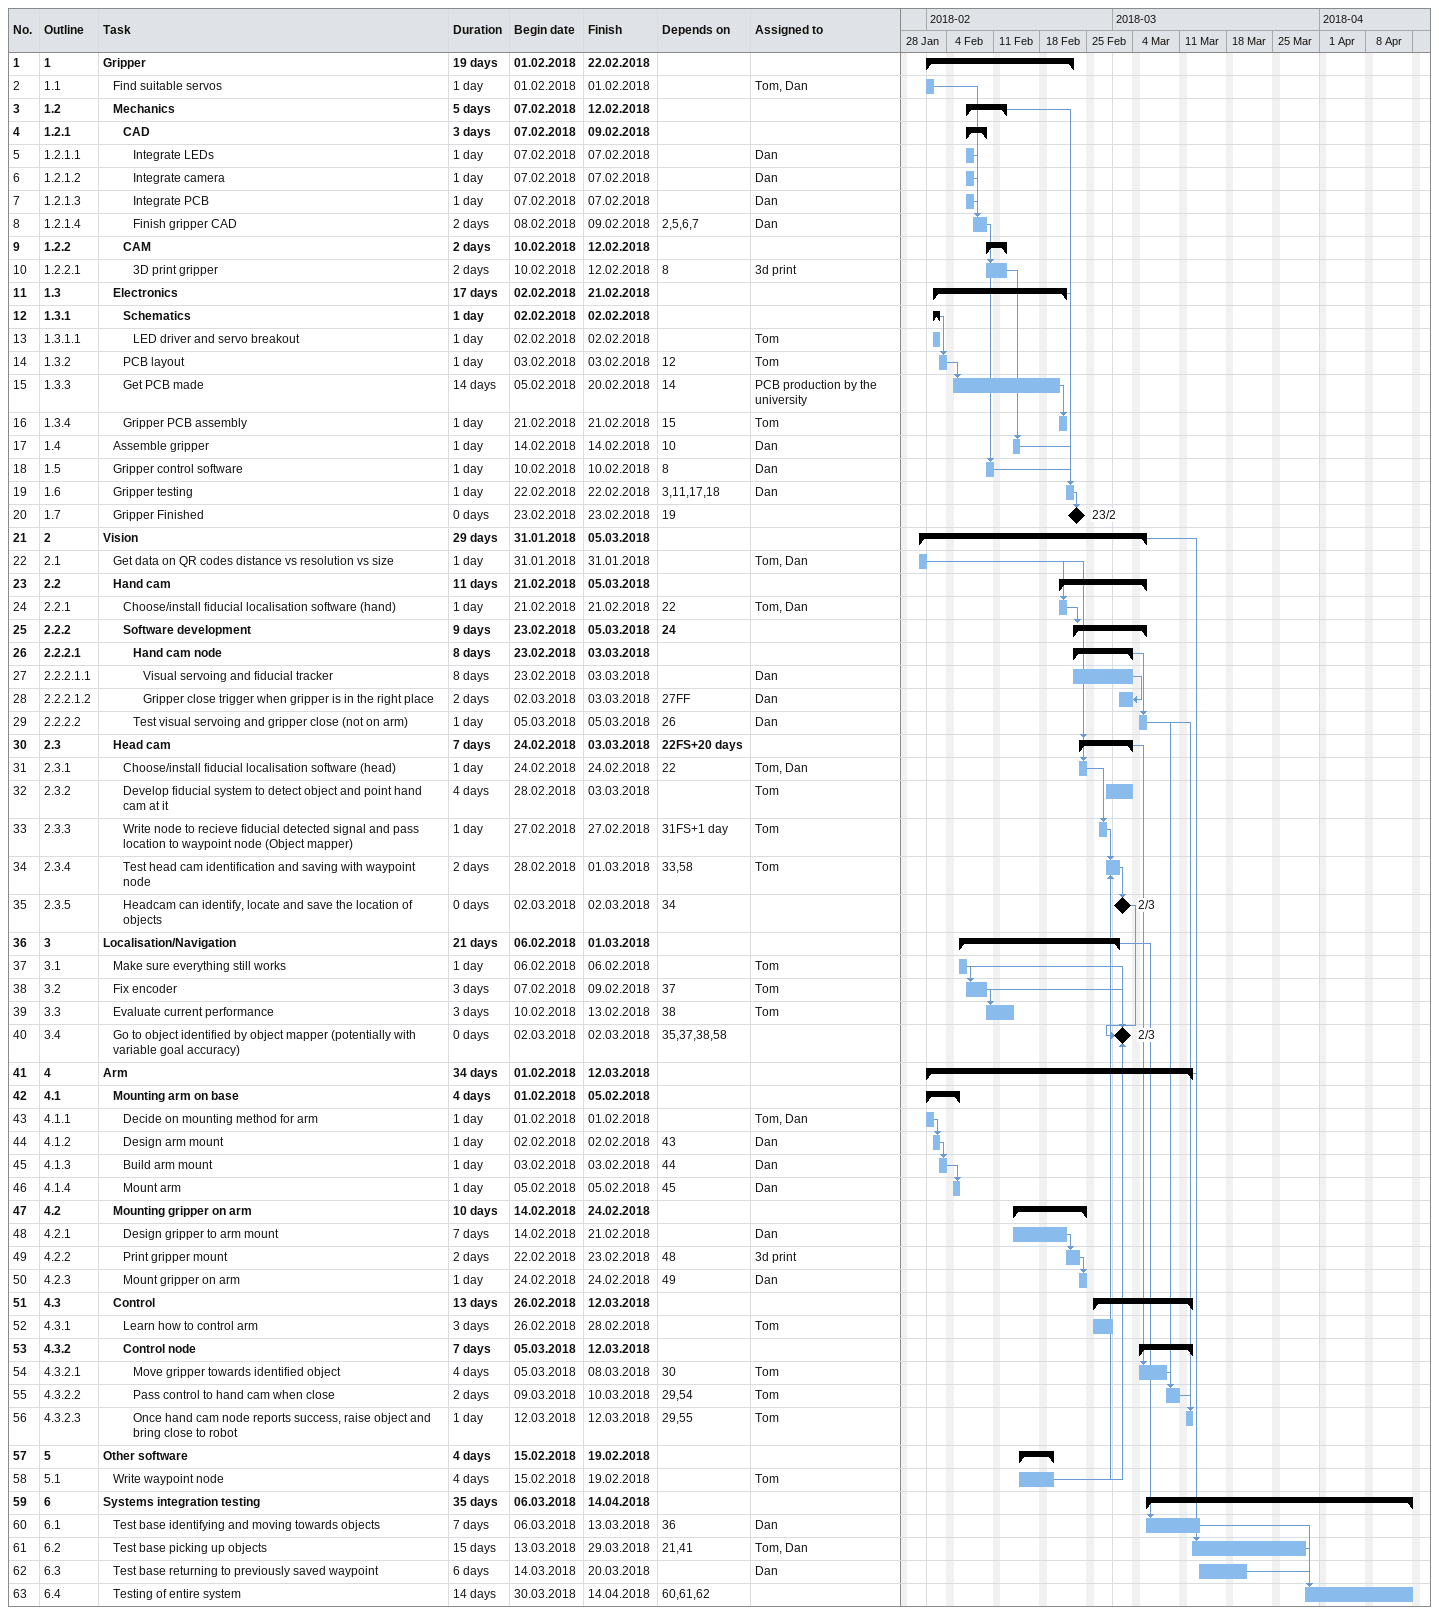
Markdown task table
| ID | WBS | Task | Duration | Start | Finish | Predecessors | Resources |
|---|---|---|---|---|---|---|---|
| 1 | 1 | **Gripper** | 19d | 2018-02-01 | 2018-02-22 |  |  |
| 2 | 1.1 | Find suitable servos | 1d | 2018-02-01 | 2018-02-01 |  | Tom, Dan |
| 3 | 1.2 | **Mechanics** | 5d | 2018-02-07 | 2018-02-12 |  |  |
| 4 | 1.2.1 | **CAD** | 3d | 2018-02-07 | 2018-02-09 |  |  |
| 5 | 1.2.1.1 | Integrate LEDs | 1d | 2018-02-07 | 2018-02-07 |  | Dan |
| 6 | 1.2.1.2 | Integrate camera | 1d | 2018-02-07 | 2018-02-07 |  | Dan |
| 7 | 1.2.1.3 | Integrate PCB | 1d | 2018-02-07 | 2018-02-07 |  | Dan |
| 8 | 1.2.1.4 | Finish gripper CAD | 2d | 2018-02-08 | 2018-02-09 | 2, 5, 6, 7 | Dan |
| 9 | 1.2.2 | **CAM** | 2d | 2018-02-10 | 2018-02-12 |  |  |
| 10 | 1.2.2.1 | 3D print gripper | 2d | 2018-02-10 | 2018-02-12 | 8 | 3d print |
| 11 | 1.3 | **Electronics** | 17d | 2018-02-02 | 2018-02-21 |  |  |
| 12 | 1.3.1 | **Schematics** | 1d | 2018-02-02 | 2018-02-02 |  |  |
| 13 | 1.3.1.1 | LED driver and servo breakout | 1d | 2018-02-02 | 2018-02-02 |  | Tom |
| 14 | 1.3.2 | PCB layout | 1d | 2018-02-03 | 2018-02-03 | 12 | Tom |
| 15 | 1.3.3 | Get PCB made | 14d | 2018-02-05 | 2018-02-20 | 14 | PCB production by the university |
| 16 | 1.3.4 | Gripper PCB assembly | 1d | 2018-02-21 | 2018-02-21 | 15 | Tom |
| 17 | 1.4 | Assemble gripper | 1d | 2018-02-14 | 2018-02-14 | 10 | Dan |
| 18 | 1.5 | Gripper control software | 1d | 2018-02-10 | 2018-02-10 | 8 | Dan |
| 19 | 1.6 | Gripper testing | 1d | 2018-02-22 | 2018-02-22 | 3, 11, 17, 18 | Dan |
| 20 | 1.7 | Gripper Finished | 0d | 2018-02-23 | 2018-02-23 | 19 |  |
| 21 | 2 | **Vision** | 29d | 2018-01-31 | 2018-03-05 |  |  |
| 22 | 2.1 | Get data on QR codes distance vs resolution vs size | 1d | 2018-01-31 | 2018-01-31 |  | Tom, Dan |
| 23 | 2.2 | **Hand cam** | 11d | 2018-02-21 | 2018-03-05 |  |  |
| 24 | 2.2.1 | Choose/install fiducial localisation software (hand) | 1d | 2018-02-21 | 2018-02-21 | 22 | Tom, Dan |
| 25 | 2.2.2 | **Software development** | 9d | 2018-02-23 | 2018-03-05 | 24 |  |
| 26 | 2.2.2.1 | **Hand cam node** | 8d | 2018-02-23 | 2018-03-03 |  |  |
| 27 | 2.2.2.1.1 | Visual servoing and fiducial tracker | 8d | 2018-02-23 | 2018-03-03 |  | Dan |
| 28 | 2.2.2.1.2 | Gripper close trigger when gripper is in the right place | 2d | 2018-03-02 | 2018-03-03 | 27FF | Dan |
| 29 | 2.2.2.2 | Test visual servoing and gripper close (not on arm) | 1d | 2018-03-05 | 2018-03-05 | 26 | Dan |
| 30 | 2.3 | **Head cam** | 7d | 2018-02-24 | 2018-03-03 | 22FS+20d |  |
| 31 | 2.3.1 | Choose/install fiducial localisation software (head) | 1d | 2018-02-24 | 2018-02-24 | 22 | Tom, Dan |
| 32 | 2.3.2 | Develop fiducial system to detect object and point hand cam at it | 4d | 2018-02-28 | 2018-03-03 |  | Tom |
| 33 | 2.3.3 | Write node to recieve fiducial detected signal and pass location to waypoint node (Object mapper) | 1d | 2018-02-27 | 2018-02-27 | 31FS+1d | Tom |
| 34 | 2.3.4 | Test head cam identification and saving with waypoint node | 2d | 2018-02-28 | 2018-03-01 | 33, 58 | Tom |
| 35 | 2.3.5 | Headcam can identify, locate and save the location of objects | 0d | 2018-03-02 | 2018-03-02 | 34 |  |
| 36 | 3 | **Localisation/Navigation** | 21d | 2018-02-06 | 2018-03-01 |  |  |
| 37 | 3.1 | Make sure everything still works | 1d | 2018-02-06 | 2018-02-06 |  | Tom |
| 38 | 3.2 | Fix encoder | 3d | 2018-02-07 | 2018-02-09 | 37 | Tom |
| 39 | 3.3 | Evaluate current performance | 3d | 2018-02-10 | 2018-02-13 | 38 | Tom |
| 40 | 3.4 | Go to object identified by object mapper (potentially with variable goal accuracy) | 0d | 2018-03-02 | 2018-03-02 | 35, 37, 38, 58 |  |
| 41 | 4 | **Arm** | 34d | 2018-02-01 | 2018-03-12 |  |  |
| 42 | 4.1 | **Mounting arm on base** | 4d | 2018-02-01 | 2018-02-05 |  |  |
| 43 | 4.1.1 | Decide on mounting method for arm | 1d | 2018-02-01 | 2018-02-01 |  | Tom, Dan |
| 44 | 4.1.2 | Design arm mount | 1d | 2018-02-02 | 2018-02-02 | 43 | Dan |
| 45 | 4.1.3 | Build arm mount | 1d | 2018-02-03 | 2018-02-03 | 44 | Dan |
| 46 | 4.1.4 | Mount arm | 1d | 2018-02-05 | 2018-02-05 | 45 | Dan |
| 47 | 4.2 | **Mounting gripper on arm** | 10d | 2018-02-14 | 2018-02-24 |  |  |
| 48 | 4.2.1 | Design gripper to arm mount | 7d | 2018-02-14 | 2018-02-21 |  | Dan |
| 49 | 4.2.2 | Print gripper mount | 2d | 2018-02-22 | 2018-02-23 | 48 | 3d print |
| 50 | 4.2.3 | Mount gripper on arm | 1d | 2018-02-24 | 2018-02-24 | 49 | Dan |
| 51 | 4.3 | **Control** | 13d | 2018-02-26 | 2018-03-12 |  |  |
| 52 | 4.3.1 | Learn how to control arm | 3d | 2018-02-26 | 2018-02-28 |  | Tom |
| 53 | 4.3.2 | **Control node** | 7d | 2018-03-05 | 2018-03-12 |  |  |
| 54 | 4.3.2.1 | Move gripper towards identified object | 4d | 2018-03-05 | 2018-03-08 | 30 | Tom |
| 55 | 4.3.2.2 | Pass control to hand cam when close | 2d | 2018-03-09 | 2018-03-10 | 29, 54 | Tom |
| 56 | 4.3.2.3 | Once hand cam node reports success, raise object and bring close to robot | 1d | 2018-03-12 | 2018-03-12 | 29, 55 | Tom |
| 57 | 5 | **Other software** | 4d | 2018-02-15 | 2018-02-19 |  |  |
| 58 | 5.1 | Write waypoint node | 4d | 2018-02-15 | 2018-02-19 |  | Tom |
| 59 | 6 | **Systems integration testing** | 35d | 2018-03-06 | 2018-04-14 |  |  |
| 60 | 6.1 | Test base identifying and moving towards objects | 7d | 2018-03-06 | 2018-03-13 | 36 | Dan |
| 61 | 6.2 | Test base picking up objects | 15d | 2018-03-13 | 2018-03-29 | 21, 41 | Tom, Dan |
| 62 | 6.3 | Test base returning to previously saved waypoint | 6d | 2018-03-14 | 2018-03-20 |  | Dan |
| 63 | 6.4 | Testing of entire system | 14d | 2018-03-30 | 2018-04-14 | 60, 61, 62 |  |
